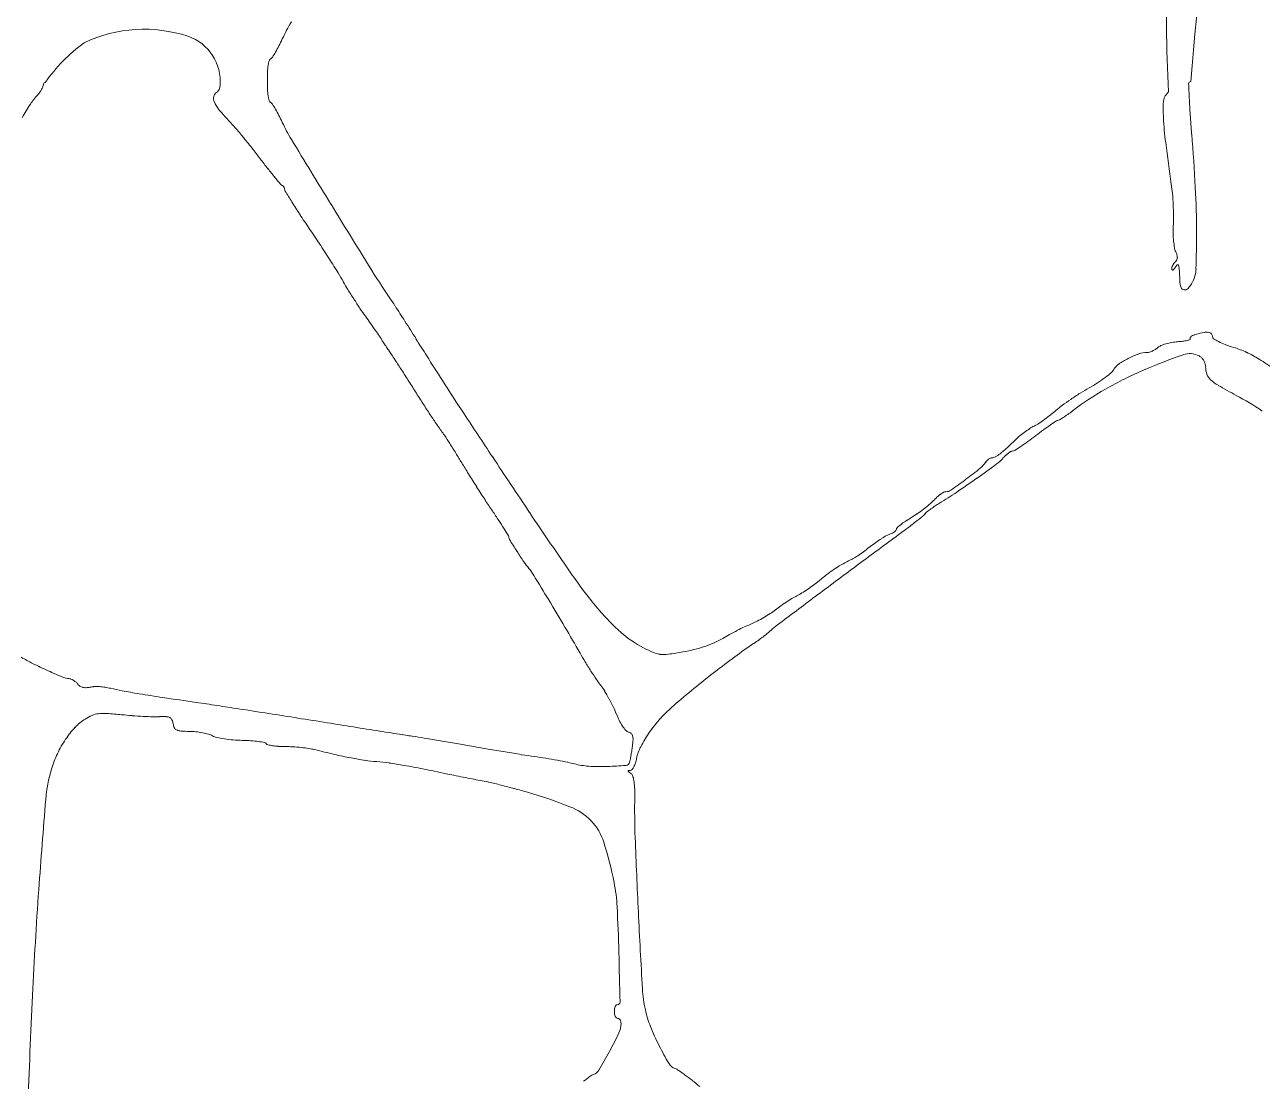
# Model space of a CAD drawing. Header units: millimetres. Extents: x 56222 to 3066687, y -650199 to -121287.
# Drawn here: x 141459.15 to 141470.99, y -184137.18 to -184127.07 of the extents above; entities that cross this region are included whole.
import ezdxf

# ---------------------------------------------------------------- set-up
doc = ezdxf.new("R2010")
doc.units = ezdxf.units.MM
doc.header["$MEASUREMENT"] = 0
doc.layers.add('FURNITURE', color=32, linetype='Continuous', lineweight=9)

msp = doc.modelspace()

# ---------------------------------------------------------------- linework, layer by layer
at = {"layer": 'FURNITURE', "lineweight": 0}
for q in [(141461.476, -184127.511), (141461.476, -184127.702)]:
    msp.add_line((141461.476, -184127.606), q, dxfattribs=at)
for centre, radius, start, end in [((141483.393, -184128.434), 13.109, 155.1573, 176.4209), ((141483.663, -184126.993), 13.588, 172.5364, 183.0418), ((141460.294, -184128.446), 1.332, 71.652, 115.4293), ((141463.176, -184127.937), 1.722, 148.7523, 154.9293), ((141460.666, -184128.542), 1.606, 126.0129, 145.1682), ((141460.563, -184127.616), 0.46, 355.3227, 70.8433), ((141459.876, -184126.393), 1.921, 332.7189, 334.9293), ((141461.48, -184127.354), 0.0497, 301.7175, 327.4625), ((141460.362, -184126.641), 1.376, 327.4625, 329.7884), ((141460.412, -184126.669), 1.319, 329.7883, 332.719), ((141461.8, -184127.511), 0.324, 173.2612, 180), ((141461.728, -184127.502), 0.251, 165.1139, 173.2611), ((141461.671, -184127.487), 0.193, 156.331, 165.1141), ((141461.522, -184127.422), 0.0301, 121.7174, 156.331), ((141470.307, -184127.636), 0.0199, 135, 182.3298), ((141470.309, -184127.638), 0.0224, 90.1615, 135), ((141459.047, -184127.539), 0.306, 317.8553, 324.21), ((141459.058, -184127.546), 0.293, 324.21, 330.7743), ((141459.101, -184127.57), 0.244, 330.7743, 337.6216), ((141459.281, -184127.644), 0.0494, 337.6215, 0), ((141459.35, -184127.644), 0.0199, 93.9721, 179.9999), ((141461.019, -184127.771), 0.0594, 121.7174, 167.4034), ((141460.963, -184127.679), 0.0477, 301.7175, 321.8907), ((141460.927, -184127.651), 0.0933, 321.8905, 334.0956), ((141460.92, -184127.648), 0.102, 334.0956, 345.8374), ((141460.941, -184127.653), 0.0793, 345.8374, 0.0001), ((141461.8, -184127.702), 0.324, 180, 186.7388), ((141461.728, -184127.71), 0.251, 186.7389, 194.8861), ((141470.158, -184127.813), 0.112, 137.8553, 177.107), ((141469.889, -184127.57), 0.25, 317.8553, 324.892), ((141493.399, -184126.696), 23.131, 182.3299, 182.6707), ((141461.384, -184129.272), 2.611, 146.5092, 149.858), ((141459.815, -184128.233), 0.729, 137.8553, 146.5092), ((141461.046, -184127.777), 0.087, 167.4035, 201.7564), ((141461.217, -184127.709), 0.27, 201.7565, 218.9081), ((141461.671, -184127.725), 0.193, 194.8859, 203.669), ((141461.522, -184127.791), 0.0301, 203.669, 238.2826), ((141461.48, -184127.859), 0.0497, 32.5375, 58.2825), ((141460.362, -184128.572), 1.376, 30.2116, 32.5375), ((141471.506, -184127.881), 1.462, 177.1071, 183.1172), ((141477.733, -184127.427), 7.448, 182.6707, 183.8925), ((141462.12, -184126.98), 1.431, 218.908, 223.9023), ((141459.799, -184129.214), 1.79, 40.8741, 43.9023), ((141460.412, -184128.543), 1.319, 27.281, 30.2117), ((141459.876, -184128.819), 1.921, 25.0707, 27.2811), ((141473.389, -184127.779), 3.348, 183.1172, 187.2209), ((141484.136, -184126.991), 13.866, 183.8925, 184.6598), ((141456.424, -184132.134), 6.254, 39.6806, 40.8741), ((141463.176, -184127.276), 1.722, 205.0707, 211.2477), ((141455.973, -184132.508), 6.839, 38.5003, 39.6806), ((141629.492, -184026.362), 196.259, 211.24778, 211.45978), ((141493.886, -184125.182), 24.009, 187.2209, 188.1802), ((141452.952, -184129.533), 17.422, 2.9777, 4.6597), ((141457.333, -184131.427), 5.102, 37.0302, 38.5004), ((141467.407, -184123.827), 7.518, 217.0303, 217.9353), ((141464.959, -184125.735), 4.413, 217.9353, 219.284), ((141467.732, -184123.467), 7.996, 219.284, 219.9157), ((141461.631, -184128.571), 0.0418, 219.9158, 246.0376), ((141461.6, -184128.64), 0.0343, 47.3123, 66.0374), ((141461.59, -184128.651), 0.0493, 33.0388, 47.3124), ((141461.59, -184128.651), 0.0492, 18.7612, 33.0387), ((141461.604, -184128.646), 0.0342, 359.9999, 18.7612), ((141461.674, -184128.646), 0.0353, 180, 211.7159), ((141475.634, -184120.019), 16.446, 211.7158, 212.1373), ((141468.622, -184128.813), 1.515, 4.7979, 8.1802), ((141467.109, -184128.94), 3.034, 2.7865, 4.798), ((141461.342, -184129.097), 9.021, 0.2251, 2.9777), ((141467.54, -184125.103), 6.888, 212.1373, 213.3089), ((141551.438, -184074.118), 104.754, 211.4598, 211.84161), ((141467.115, -184128.94), 3.028, 0.7744, 2.7866), ((141472.053, -184122.138), 12.288, 213.3089, 214.0684), ((141468.659, -184128.919), 1.484, 357.3432, 0.7743), ((141450.732, -184136.556), 13.451, 33.3245, 34.0685), ((141471.359, -184129.045), 1.22, 177.3432, 181.0602), ((141471.206, -184129.047), 1.067, 181.0602, 185.1694), ((141471.066, -184129.06), 0.926, 185.1695, 189.1985), ((141461.707, -184129.095), 8.655, 357.9422, 0.2251), ((141450.173, -184136.924), 14.12, 32.6073, 33.3246), ((141470.264, -184129.19), 0.114, 189.1985, 208.0408), ((141470.014, -184129.323), 0.169, 17.4014, 28.0409), ((141470.103, -184129.295), 0.0758, 357.9932, 17.4014), ((141451.467, -184136.096), 12.584, 31.8982, 32.6073), ((141470.113, -184124.623), 9.023, 211.8417, 214.144), ((141470.174, -184129.408), 0.0487, 162.1549, 180.8356), ((141470.254, -184129.434), 0.133, 153.3067, 162.1549), ((141470.269, -184129.442), 0.15, 144.8435, 153.3066), ((141470.013, -184129.301), 0.172, 320.2668, 327.1274), ((141470.247, -184129.426), 0.123, 135, 144.8436), ((141470.257, -184129.459), 0.119, 131.6739, 147.1274), ((141470.112, -184129.291), 0.0681, 315, 335.1179), ((141470.122, -184129.296), 0.0574, 335.1179, 357.9932), ((141470.183, -184129.376), 0.00741, 19.5983, 131.6739), ((141470.079, -184129.413), 0.118, 3.306, 19.5982), ((141460.319, -184130.587), 2.158, 29.2845, 31.8982), ((141470.139, -184129.409), 0.0132, 180.8355, 219.9847), ((141470.133, -184129.414), 0.00551, 219.9848, 294.5603), ((141470.123, -184129.393), 0.0289, 294.5603, 320.2667), ((141461.108, -184129.931), 9.104, 2.5779, 3.306), ((141470.058, -184129.395), 0.3, 331.9173, 357.9423), ((141464.183, -184128.419), 2.274, 209.2845, 211.4454), ((141466.697, -184126.882), 5.22, 211.4454, 212.6064), ((141470.434, -184129.511), 0.232, 182.5779, 198.6573), ((141470.248, -184129.574), 0.0353, 198.6572, 262.9457), ((141470.249, -184129.566), 0.0438, 262.9457, 318.6079), ((141470.053, -184129.393), 0.305, 318.608, 331.9172), ((141466.808, -184126.812), 5.351, 212.6064, 213.7619), ((141459.687, -184131.694), 3.575, 32.7375, 34.144), ((141464.81, -184128.147), 2.948, 213.7619, 215.5674), ((141450.663, -184138.263), 14.444, 35.2344, 35.5674), ((141422.668, -184155.494), 47.585, 32.5257, 32.7375), ((141452.479, -184136.981), 12.22, 34.8569, 35.2343), ((141423.974, -184154.661), 46.036, 32.2777, 32.5256), ((141453.137, -184136.522), 11.418, 34.5136, 34.8569), ((141461.747, -184130.602), 0.97, 32.4229, 34.5136), ((141465.011, -184128.528), 2.898, 212.4229, 213.0339), ((141473.13, -184123.249), 12.582, 213.0339, 213.2393), ((141428.836, -184151.589), 40.284, 32.0035, 32.2776), ((141470.209, -184130.592), 0.487, 93.3768, 99.9796), ((141470.134, -184129.316), 0.79, 273.3768, 277.094), ((141470.19, -184129.765), 0.338, 277.094, 284.1064), ((141470.227, -184129.913), 0.186, 284.1064, 292.9087), ((141470.297, -184130.078), 0.00639, 292.9086, 31.7174), ((141470.31, -184130.07), 0.00928, 145.7546, 211.7176), ((141470.34, -184130.091), 0.0462, 125.5744, 145.7544), ((141470.373, -184130.136), 0.102, 112.3939, 125.5745), ((141470.418, -184130.246), 0.22, 105.0038, 112.3938), ((141470.611, -184130.964), 0.964, 100.4887, 105.0039), ((141470.46, -184130.151), 0.137, 81.4276, 100.4887), ((141470.474, -184130.055), 0.0403, 40.1902, 81.4277), ((141470.473, -184130.056), 0.0417, 360, 40.1902), ((141470.54, -184130.056), 0.0254, 179.9999, 235.8506), ((141470.769, -184129.719), 0.432, 235.8506, 242.9443), ((141470.848, -184129.564), 0.606, 242.9443, 249.6498), ((141474.3, -184122.482), 13.981, 213.2392, 213.4437), ((141472.376, -184123.753), 11.675, 213.4437, 213.6777), ((141458.607, -184132.928), 4.871, 32.9312, 33.6776), ((141470.078, -184130.989), 0.813, 109.1378, 116.8995), ((141469.89, -184130.449), 0.242, 90, 109.1378), ((141469.89, -184130.127), 0.0808, 270, 286.5535), ((141469.854, -184130.003), 0.21, 286.5535, 294.6774), ((141469.844, -184129.983), 0.232, 294.6773, 302.5242), ((141469.874, -184130.029), 0.177, 302.5242, 312.1447), ((141470.063, -184130.238), 0.104, 112.9712, 132.1447), ((141470.192, -184130.542), 0.435, 106.3456, 112.9712), ((141470.213, -184130.616), 0.512, 99.9796, 106.3456), ((141470.297, -184130.411), 0.193, 61.8451, 108.9507), ((141471.079, -184128.942), 1.27, 249.6498, 253.5069), ((141470.463, -184131.023), 0.9, 65.1383, 73.5068), ((141470.401, -184131.155), 1.046, 57.6633, 65.1382), ((141426.979, -184153.414), 42.554, 32.7796, 32.9311), ((141478.058, -184120.828), 17.759, 212.0036, 212.9052), ((141469.698, -184130.436), 0.142, 124.4203, 151.845), ((141470.079, -184130.992), 0.816, 116.8996, 124.4203), ((141471.849, -184134.932), 4.972, 108.9507, 113.4195), ((141470.343, -184130.325), 0.0948, 43.7489, 61.8451), ((141470.306, -184130.361), 0.147, 30.7162, 43.7489), ((141470.304, -184130.362), 0.149, 17.7502, 30.7163), ((141470.35, -184130.347), 0.101, 0.3962, 17.7501), ((141470.667, -184130.345), 0.217, 180.3961, 199.2612), ((141469.86, -184132.011), 2.059, 52.6831, 57.6634), ((141423.304, -184155.78), 46.925, 32.6198, 32.7795), ((141468.729, -184129.435), 1.265, 302.8801, 306.9167), ((141468.821, -184129.557), 1.113, 306.9168, 310.7795), ((141471.543, -184134.224), 4.201, 113.4195, 119.2432), ((141469.475, -184130.316), 0.11, 310.7796, 331.845), ((141470.584, -184130.374), 0.129, 199.2611, 227.0688), ((141419.716, -184158.077), 51.185, 32.47, 32.6197), ((141513.051, -184098.186), 59.439, 212.90518, 213.27188), ((141470.728, -184132.769), 2.533, 119.2432, 127.7488), ((141470.401, -184132.436), 2.169, 119.3967, 122.0386), ((141468.58, -184129.205), 1.54, 299.3967, 302.88), ((141470.769, -184130.176), 0.399, 227.0688, 240.1611), ((141473.994, -184124.553), 6.882, 240.1612, 241.806), ((141476.234, -184122.112), 15.806, 212.47, 212.9515), ((141470.688, -184132.913), 2.726, 124.1253, 126.2394), ((141470.826, -184133.117), 2.972, 122.0386, 124.1253), ((141469.405, -184133.114), 2.832, 55.9213, 61.8061), ((141474.493, -184123.24), 13.732, 212.9515, 213.4867), ((141473.605, -184123.828), 12.667, 213.4866, 213.9814), ((141544.8, -184077.353), 97.413, 213.27185, 213.56085), ((141467.936, -184129.483), 1.676, 305.5483, 308.0378), ((141468.275, -184129.916), 1.126, 308.0379, 311.3924), ((141469.564, -184131.379), 0.824, 126.2394, 131.3924), ((141468.482, -184129.902), 1.108, 303.1115, 305.8196), ((141468.11, -184129.388), 1.743, 305.8196, 307.7489), ((141464.097, -184130.237), 1.2, 213.9813, 216.7701), ((141469.366, -184131.852), 1.094, 123.3365, 126.5716), ((141469.036, -184131.35), 0.494, 117.4718, 123.3365), ((141468.558, -184130.431), 0.543, 297.4719, 303.0271), ((141468, -184129.574), 1.565, 303.0272, 305.5483), ((141470.435, -184133.034), 2.59, 124.5713, 126.3728), ((141471.47, -184134.535), 4.414, 123.6793, 124.5712), ((141469.037, -184130.884), 0.0264, 89.9999, 123.6793), ((141469.037, -184130.831), 0.0265, 270, 301.2324), ((141468.364, -184129.722), 1.323, 301.2325, 303.1115), ((141462.381, -184131.519), 0.942, 33.3842, 36.7701), ((141457.414, -184134.792), 6.891, 32.6038, 33.3842), ((141466.227, -184128.635), 3.402, 312.8879, 314.7991), ((141469.061, -184131.489), 0.62, 129.7902, 134.7991), ((141469.381, -184131.873), 1.12, 126.5717, 129.7901), ((141466.808, -184128.384), 3.306, 305.9544, 307.5776), ((141471.528, -184134.517), 4.433, 126.3729, 127.5777), ((141456.738, -184135.225), 7.693, 31.7983, 32.6038), ((141456.513, -184135.364), 7.957, 31.013, 31.7984), ((141468.006, -184130.55), 0.788, 307.2251, 312.888), ((141468.733, -184131.4), 0.285, 125.8661, 132.329), ((141468.702, -184131.356), 0.232, 119.2229, 125.8662), ((141468.604, -184131.181), 0.0311, 90, 119.223), ((141468.604, -184131.115), 0.0357, 270, 302.1668), ((141467.17, -184128.834), 2.73, 302.1667, 303.6156), ((141467.557, -184129.417), 2.03, 303.6156, 305.9543), ((141469.344, -184127.65), 7.014, 211.013, 212.0091), ((141690.347, -183980.795), 272.076, 213.56087, 213.69517), ((141461.575, -184121.997), 11.548, 305.3889, 306.5204), ((141468.139, -184131.123), 0.246, 308.8731, 327.3908), ((141468.429, -184131.309), 0.0978, 135.7385, 147.3908), ((141468.436, -184131.316), 0.108, 124.8943, 135.7385), ((141468.426, -184131.302), 0.0916, 113.2864, 124.8944), ((141468.405, -184131.251), 0.036, 90, 113.2864), ((141468.405, -184131.148), 0.0677, 270.0001, 299.1721), ((141468.25, -184130.87), 0.385, 299.1722, 307.2251), ((141468.16, -184130.89), 0.482, 306.5205, 317.8553), ((141468.778, -184131.448), 0.351, 132.3289, 137.8553), ((141476.255, -184123.331), 15.163, 212.0091, 212.5688), ((141463.186, -184124.265), 8.765, 303.825, 305.3889), ((141465.57, -184127.937), 4.339, 306.5823, 308.8731), ((141476.413, -184123.229), 15.352, 212.5688, 213.1271), ((141467.963, -184131.455), 0.0856, 270, 304.9667), ((141464.401, -184126.362), 6.301, 304.9666, 306.5824), ((141470.235, -184127.261), 7.975, 213.1271, 214.0386), ((141467.496, -184131.298), 0.479, 310.3485, 316.9494), ((141468.23, -184131.984), 0.525, 131.9161, 136.9495), ((141468.395, -184132.474), 0.96, 120.8328, 123.7277), ((141468.156, -184131.9), 0.414, 125.8938, 131.916), ((141466.018, -184128.491), 3.679, 300.8328, 303.8249), ((141468.113, -184131.842), 0.341, 119.8236, 125.8939), ((141467.963, -184131.58), 0.0392, 90, 119.8235), ((141456.754, -184136.367), 8.294, 33.2871, 34.0386), ((141494.198, -184111.586), 36.32, 213.6952, 214.8455), ((141467.117, -184130.92), 1.01, 300.4641, 304.407), ((141466.847, -184130.526), 1.488, 304.407, 307.3573), ((141467.629, -184131.629), 0.184, 308.9847, 319.524), ((141466.909, -184130.607), 1.385, 307.3573, 310.3484), ((141467.886, -184131.849), 0.155, 129.3725, 139.5239), ((141468.342, -184132.405), 0.873, 126.5518, 129.3725), ((141468.413, -184132.501), 0.992, 123.7278, 126.5519), ((141459.804, -184134.365), 4.645, 32.1272, 33.2871), ((141467.511, -184131.899), 0.0195, 131.7916, 180), ((141467.963, -184132.405), 0.698, 128.1419, 131.7916), ((141467.961, -184132.402), 0.694, 123.5949, 128.142), ((141468.209, -184132.776), 1.143, 120.4642, 123.5948), ((141464.177, -184127.383), 5.657, 307.0734, 308.1769), ((141463.677, -184126.747), 6.466, 308.1769, 308.9847), ((141454.259, -184137.847), 11.193, 31.7136, 32.1273), ((141463.761, -184131.975), 0.0234, 0, 31.7137), ((141463.827, -184131.975), 0.042, 180.0001, 211.8644), ((141475.823, -184124.518), 14.168, 211.8643, 212.3907), ((141516.658, -184199.056), 83.176, 126.23637, 126.56754), ((141468.008, -184133.022), 1.225, 122.5814, 125.6344), ((141467.927, -184132.895), 1.075, 119.5561, 122.5814), ((141467.48, -184132.106), 0.168, 107.6089, 119.5561), ((141467.377, -184131.782), 0.172, 287.6088, 296.1538), ((141467.398, -184131.825), 0.124, 296.1538, 307.0675), ((141467.421, -184131.855), 0.0865, 307.0675, 319.799), ((141467.473, -184131.899), 0.0183, 319.799, 359.9999), ((141462.656, -184125.369), 8.18, 306.2364, 307.0733), ((141468.027, -184129.464), 4.935, 212.3907, 213.8215), ((141466.162, -184130.709), 1.734, 304.1378, 306.3503), ((141466.206, -184130.769), 1.659, 306.3504, 308.6373), ((141468.024, -184133.044), 1.253, 125.6343, 128.6373), ((141464.584, -184131.771), 0.79, 213.8215, 219.3616), ((141467.486, -184133.142), 1.043, 118.9613, 123.488), ((141467.427, -184133.036), 0.922, 113.9973, 118.9613), ((141466.942, -184131.946), 0.271, 293.9974, 301.9354), ((141466.274, -184130.875), 1.534, 301.9354, 304.1378), ((141463.486, -184132.672), 0.63, 31.5863, 39.3616), ((141431.231, -184152.504), 38.494, 31.1785, 31.5862), ((141468.216, -184129.674), 4.662, 214.8456, 220.0673), ((141518.841, -184201.998), 86.839, 126.56758, 126.8882), ((141468.391, -184134.355), 2.557, 127.4714, 129.8983), ((141467.638, -184133.372), 1.319, 123.4881, 127.4713), ((141465.697, -184131.072), 1.691, 301.7835, 304.1084), ((141465.663, -184131.022), 1.751, 304.1085, 306.4172), ((141466.102, -184131.617), 1.012, 306.4171, 309.8984), ((141443.025, -184145.368), 24.709, 30.479, 31.1785), ((141602.88, -184313.976), 226.845, 126.88824, 127.00237), ((141467.582, -184134.372), 2.112, 121.0936, 122.9919), ((141466.929, -184133.289), 0.847, 117.3372, 121.0937), ((141466.213, -184131.906), 0.71, 297.3372, 301.7835), ((141466.096, -184131.458), 1.891, 220.0673, 229.0501), ((141465.834, -184132.048), 0.797, 303.0767, 307.6501), ((141467.122, -184133.718), 1.312, 124.8751, 127.6501), ((141467.631, -184134.448), 2.202, 122.992, 124.8751), ((141467.065, -184135.014), 2.411, 115.1935, 117.0441), ((141466.379, -184133.556), 0.798, 110.9753, 115.1934), ((141465.897, -184132.299), 0.547, 290.9753, 296.9055), ((141465.554, -184131.623), 1.305, 296.9055, 300.0036), ((141465.529, -184131.58), 1.355, 300.0036, 303.0765), ((141466.773, -184133.372), 0.698, 127.0024, 133.7462), ((141446.306, -184143.437), 20.902, 29.686, 30.479), ((141465.611, -184132.016), 1.152, 229.05, 242.071), ((141465.507, -184132.411), 0.624, 293.4595, 301.299), ((141466.754, -184134.463), 1.778, 118.8727, 121.299), ((141467.148, -184135.177), 2.593, 117.044, 118.8726), ((141464.8, -184131.043), 2.358, 305.7171, 307.1623), ((141464.958, -184131.252), 2.096, 307.1623, 308.5975), ((141466.033, -184132.598), 0.373, 308.5975, 313.7462), ((141465.657, -184131.93), 1.25, 242.0709, 246.9188), ((141465.238, -184131.826), 1.266, 279.7305, 284.5214), ((141465.197, -184131.67), 1.427, 284.5214, 288.8994), ((141465.243, -184131.803), 1.287, 288.8994, 293.4595), ((141469.735, -184138.296), 6.415, 124.2081, 126.21), ((141464.877, -184131.15), 2.227, 304.2081, 305.7171), ((141459.876, -184131.87), 1.465, 238.8763, 243.7061), ((141461.232, -184129.126), 4.526, 243.7061, 245.79), ((141467.384, -184131.421), 3.36, 209.6861, 211.3293), ((141468.399, -184130.803), 4.549, 211.3293, 212.6388), ((141465.256, -184132.87), 0.227, 246.9188, 264.0372), ((141465.266, -184132.777), 0.322, 264.0372, 277.4963), ((141464.821, -184129.397), 3.73, 277.4963, 279.7305), ((141471.202, -184140.3), 8.898, 126.21, 127.7765), ((141462.59, -184126.105), 7.838, 245.79, 246.9781), ((141468.078, -184131.009), 4.167, 212.6388, 213.9634), ((141471.582, -184140.791), 9.519, 127.7765, 129.2948), ((141459.574, -184133.203), 0.125, 246.9781, 270), ((141459.574, -184133.379), 0.0502, 68.1596, 90), ((141459.537, -184133.472), 0.15, 58.5227, 68.1595), ((141459.523, -184133.495), 0.177, 49.4495, 58.5227), ((141459.533, -184133.482), 0.161, 39.6901, 49.4495), ((141459.733, -184133.316), 0.0993, 219.6902, 237.4668), ((141459.734, -184133.316), 0.1, 237.4668, 255.1334), ((141459.737, -184133.302), 0.114, 255.1333, 271.5493), ((141459.736, -184133.252), 0.164, 271.5493, 284.0894), ((141459.82, -184133.588), 0.182, 92.0243, 104.0893), ((141459.835, -184133.999), 0.594, 87.0222, 92.0243), ((141459.831, -184134.065), 0.66, 82.1396, 87.0222), ((141459.851, -184133.92), 0.513, 76.2461, 82.1396), ((141460.436, -184131.531), 1.946, 256.2461, 259.5468), ((141465.63, -184132.657), 1.216, 213.9634, 217.2781), ((141464.129, -184133.8), 0.671, 31.5871, 37.2781), ((141471.488, -184140.675), 9.37, 129.2947, 130.8312), ((141461.719, -184124.578), 9.017, 259.5468, 260.6049), ((141462.967, -184117.032), 16.665, 260.605, 261.3924), ((141470.035, -184070.339), 63.89, 261.39239, 261.68231), ((141463.317, -184134.299), 1.623, 28.646, 31.5871), ((141463.26, -184134.331), 1.689, 25.7295, 28.6459), ((141459.911, -184134.11), 0.448, 86.5043, 96.8033), ((141454.474, -184176.777), 43.68, 81.4194, 81.6823), ((141453.567, -184182.792), 49.762, 81.1811, 81.4195), ((141441.203, -184262.483), 130.407, 81.05111, 81.18105), ((141463.879, -184134.032), 1.002, 21.4161, 25.7295), ((141466.278, -184134.646), 1.401, 130.8311, 137.9887), ((141459.987, -184134.124), 0.482, 122.2278, 137.0141), ((141459.963, -184134.086), 0.438, 112.4358, 122.2278), ((141459.886, -184133.898), 0.235, 96.8032, 112.4358), ((141459.714, -184137.334), 3.678, 84.3204, 86.5044), ((141460.498, -184129.454), 4.241, 264.3204, 265.7055), ((141460.536, -184128.947), 4.75, 265.7054, 266.9779), ((141460.509, -184129.46), 4.236, 266.9779, 268.2508), ((141460.405, -184132.838), 0.856, 268.2508, 272.4159), ((141460.474, -184134.463), 0.771, 87.579, 92.4159), ((141460.503, -184133.776), 0.0829, 62.6752, 87.579), ((141460.521, -184133.741), 0.0433, 24.2822, 62.6752), ((141460.435, -184133.78), 0.138, 8.091, 24.2821), ((141460.692, -184133.743), 0.121, 188.091, 207.0303), ((141233.117, -185583.894), 1468.102, 81.029, 81.051001), ((141705.778, -182589.835), 1563.037, 261.028929, 261.038326), ((141465.459, -184133.412), 0.695, 201.416, 207.0091), ((141465.312, -184133.487), 0.531, 207.009, 213.8595), ((141466.305, -184134.671), 1.439, 137.9887, 145.0064), ((141460.307, -184134.422), 0.92, 137.0142, 146.1299), ((141460.626, -184133.777), 0.0481, 207.0304, 244.7887), ((141460.655, -184133.716), 0.115, 244.7887, 265.8859), ((141460.741, -184132.516), 1.318, 265.8859, 269.4249), ((141460.722, -184134.483), 0.649, 83.9954, 89.4249), ((141460.709, -184134.602), 0.769, 79.2114, 83.9954), ((141460.726, -184134.514), 0.679, 74.3063, 79.2114), ((141460.861, -184134.034), 0.18, 61.141, 74.3064), ((141461.024, -184133.737), 0.159, 241.141, 257.277), ((141461.224, -184132.854), 1.064, 257.277, 261.2426), ((141696.921, -182645.991), 1506.187, 261.038369, 261.047995), ((141670.233, -182815.409), 1334.68, 261.048027, 261.057424), ((141489.554, -183963.619), 172.341, 261.05745, 261.09984), ((141461.038, -184145.716), 11.976, 80.5666, 81.0999), ((141465.223, -184133.547), 0.424, 213.8595, 220.934), ((141464.942, -184133.791), 0.051, 220.9339, 254.5321), ((141464.911, -184133.901), 0.0634, 48.1807, 74.5321), ((141464.921, -184133.89), 0.0482, 15.7989, 48.1807), ((141464.859, -184133.908), 0.113, 356.8714, 15.7989), ((141466.125, -184134.544), 1.218, 145.0064, 152.4536), ((141460.424, -184134.501), 1.061, 146.13, 154.6762), ((141461.249, -184132.691), 1.229, 261.2426, 265.2252), ((141461.256, -184132.611), 1.309, 265.2251, 269.0237), ((141461.204, -184135.636), 1.716, 86.2645, 89.0237), ((141461.249, -184134.954), 1.033, 82.2269, 86.2644), ((141461.236, -184135.043), 1.123, 79.2103, 82.2269), ((141461.442, -184133.964), 0.0243, 31.7174, 79.2103), ((141461.483, -184133.939), 0.0242, 211.7175, 256.9498), ((141461.614, -184133.376), 0.602, 256.9498, 261.3523), ((141461.621, -184133.328), 0.65, 261.3523, 266.4153), ((141461.645, -184132.948), 1.031, 266.4154, 270), ((141461.645, -184135.17), 1.191, 86.5444, 90), ((141461.609, -184135.771), 1.793, 84.0014, 86.5443), ((141461.621, -184135.657), 1.678, 81.4267, 84.0014), ((141461.782, -184134.583), 0.592, 75.8259, 81.4267), ((141464.21, -184124.97), 9.322, 255.8259, 257.0151), ((141456.98, -184170.14), 36.734, 80.3354, 80.5666), ((141456.524, -184172.818), 39.451, 80.1065, 80.3354), ((141458.666, -184160.535), 26.983, 79.8022, 80.1066), ((141466.351, -184117.814), 16.425, 259.8022, 260.3103), ((141468.114, -184107.487), 26.9, 260.3104, 260.6615), ((141462.037, -184133.568), 2.957, 351.1621, 352.1035), ((141464.244, -184133.874), 0.729, 352.1035, 356.8715), ((141465.404, -184134.168), 0.405, 152.4536, 169.3748), ((141460.449, -184134.513), 1.089, 154.6761, 163.0621), ((141463.158, -184129.531), 4.642, 257.0151, 259.0188), ((141462.898, -184130.875), 3.273, 259.0188, 261.4006), ((141462.637, -184132.597), 1.531, 261.4006, 265.6054), ((141462.375, -184136.016), 1.898, 82.0256, 85.6053), ((141467.91, -184108.73), 25.641, 260.6614, 261.0155), ((141465.436, -184124.377), 9.8, 261.0154, 261.7415), ((141463.207, -184139.733), 5.718, 80.64, 81.7415), ((141463.101, -184140.378), 6.372, 79.6245, 80.6401), ((141463.225, -184139.701), 5.683, 78.61, 79.6245), ((141464.124, -184135.238), 1.13, 75.2509, 78.61), ((141464.898, -184134.116), 0.0432, 275.1323, 343.5764), ((141464.73, -184134.066), 0.218, 343.5765, 349.137), ((141462.637, -184133.665), 2.35, 349.1371, 350.1091), ((141462.443, -184133.631), 2.546, 350.109, 351.1621), ((141464.657, -184134.028), 0.355, 342.1618, 349.3748), ((141460.731, -184134.598), 1.383, 163.0621, 175.2569), ((141462.024, -184138.515), 4.421, 80.1229, 82.0256), ((141461.622, -184140.826), 6.767, 78.5879, 80.1229), ((141459.716, -184150.27), 16.402, 77.7956, 78.5879), ((141464.485, -184128.218), 6.16, 257.7956, 258.499), ((141464.59, -184133.466), 0.702, 255.2508, 266.5859), ((141464.665, -184132.207), 1.964, 266.5858, 271.846), ((141464.631, -184131.152), 3.019, 271.846, 275.1323), ((141464.93, -184134.213), 0.00462, 100.069, 186.9727), ((141464.937, -184134.212), 0.0114, 186.9729, 233.419), ((141464.947, -184134.308), 0.101, 90.7282, 100.0689), ((141465.117, -184133.969), 0.315, 233.4188, 237.6165), ((141464.945, -184134.185), 0.022, 270.7283, 319.9314), ((141464.924, -184134.273), 0.0457, 20.0952, 57.6166), ((141464.849, -184134.104), 0.148, 319.9313, 331.9837), ((141464.781, -184134.068), 0.224, 331.9836, 342.1618), ((141465.741, -184122.045), 12.46, 258.4989, 258.9142), ((141465.738, -184122.061), 12.443, 258.9141, 259.3294), ((141464.555, -184128.34), 6.054, 259.3294, 260.0413), ((141463.234, -184135.862), 1.583, 77.0049, 80.0412), ((141462.068, -184140.918), 6.772, 75.973, 77.0048), ((141461.883, -184141.657), 7.533, 74.9479, 75.973), ((141464.711, -184134.351), 0.273, 10.0819, 20.0952), ((141464.499, -184134.389), 0.488, 2.4212, 10.082), ((141463.589, -184134.427), 1.399, 358.9273, 2.4212), ((141523.652, -184139.819), 64.52, 175.2569, 176.02604), ((141462.212, -184140.434), 6.267, 73.771, 74.9479), ((141462.663, -184138.882), 4.651, 68.5029, 73.7711), ((141471.96, -184134.584), 6.973, 178.9273, 182.2018), ((141464.159, -184135.085), 0.57, 43.7694, 68.5028), ((141464.193, -184135.052), 0.523, 17.5283, 43.7693), ((141461.236, -184135.986), 3.624, 11.2438, 17.5282), ((141527.373, -184132.454), 62.427, 182.20181, 182.85498), ((141463.179, -184135.6), 1.643, 3.0164, 11.2437), ((141509.56, -184138.84), 50.395, 176.0261, 177.1791), ((141448.35, -184136.381), 16.492, 1.5037, 3.0163), ((141577.371, -184129.96), 112.488, 182.85497, 183.22922), ((141392.642, -184137.844), 72.219, 1.12709, 1.50363), ((141524.698, -184139.586), 65.551, 177.17906, 178.12581), ((141466.341, -184136.225), 1.281, 183.2293, 192.3659), ((141464.943, -184136.515), 0.15, 170.4585, 180), ((141464.883, -184136.505), 0.09, 156.4515, 170.4585), ((141464.849, -184136.49), 0.0531, 138.0595, 156.4515), ((141464.821, -184136.465), 0.0146, 90, 138.0596), ((141464.821, -184136.424), 0.0266, 269.9999, 1.127), ((141466.084, -184136.281), 1.018, 192.366, 201.7634), ((141464.923, -184136.515), 0.13, 180, 190.9988), ((141464.875, -184136.524), 0.082, 190.9988, 206.565), ((141464.847, -184136.539), 0.0505, 206.5651, 226.7278), ((141464.825, -184136.562), 0.0181, 226.7277, 269.9999), ((141464.825, -184136.602), 0.0218, 55.4095, 90), ((141464.815, -184136.616), 0.0389, 32.9617, 55.4094), ((141464.802, -184136.625), 0.055, 14.419, 32.9618), ((141464.78, -184136.63), 0.077, 0, 14.4191), ((141461.551, -184135.159), 3.638, 331.4379, 334.6002), ((141464.649, -184136.63), 0.208, 334.6003, 360), ((141467.218, -184135.828), 2.239, 201.7634, 206.9749), ((141467.664, -184135.601), 2.74, 206.9749, 210.9609), ((141460.712, -184134.703), 4.593, 328.9011, 331.4379), ((141464.561, -184137.025), 0.0979, 288.5303, 328.9012), ((141465.418, -184136.948), 0.121, 210.9609, 249.4143), ((141465.328, -184137.188), 0.136, 55.416, 69.4142), ((141463.898, -184139.262), 2.655, 53.808, 55.416), ((141465.894, -184138.905), 2.216, 126.9516, 129.0016), ((141464.627, -184137.22), 0.108, 108.5303, 126.9516), ((141463.897, -184139.263), 2.656, 51.8878, 53.8081), ((141463.344, -184139.969), 3.553, 50.3438, 51.8878)]:
    msp.add_arc(centre, radius, start, end, dxfattribs=at)

doc.saveas('drawing.dxf')
